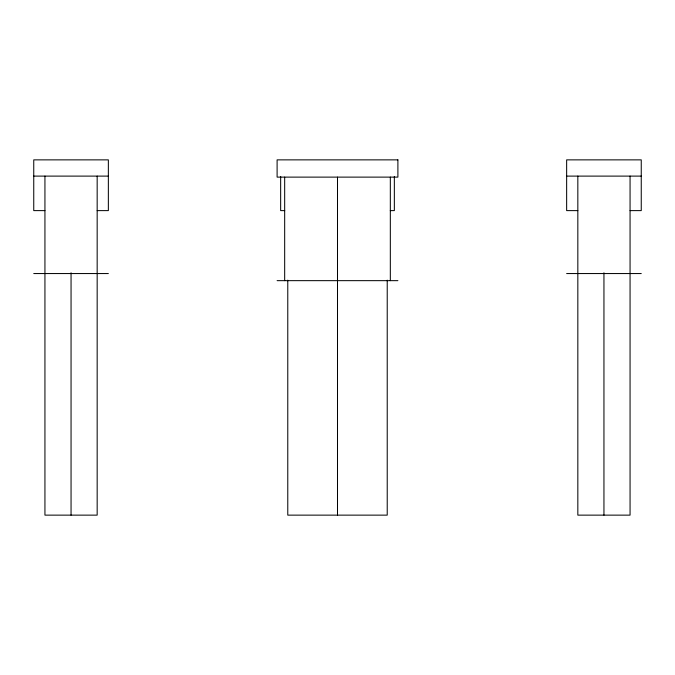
<?xml version="1.0" encoding="UTF-8"?>
<svg xmlns="http://www.w3.org/2000/svg" width="675" height="675" viewBox="0 0 675 675"><rect width="100%" height="100%" fill="white"/><g stroke="black" fill="none" stroke-linecap="round" stroke-linejoin="round"><path stroke-width="1.01" d="M33.75 176.107L108.354 176.107M566.646 176.107L641.25 176.107M44.938 210.617L33.75 210.617L33.75 159.865L108.354 159.865L108.354 210.617L97.166 210.617M284.723 210.617L280.657 210.617L280.657 176.437M390.277 210.617L394.343 210.617L394.343 176.437M577.834 210.617L566.646 210.617L566.646 159.865L641.25 159.865L641.25 210.617L630.062 210.617M33.75 273.552L108.354 273.552M566.646 273.552L641.25 273.552M277.104 280.657L397.896 280.657M630.062 176.107L630.062 515.135L577.834 515.135L577.834 176.107M603.948 272.784L603.948 515.135M390.327 177.12L390.327 280.657M387.222 280.159L387.222 515.135L287.778 515.135L287.778 280.159M337.5 177.12L337.5 515.135M284.673 177.12L284.673 280.657M97.166 176.107L97.166 515.135L44.938 515.135L44.938 176.107M71.052 272.784L71.052 515.135M397.896 159.865L277.104 159.865L277.104 177.12L397.896 177.12L397.896 159.865"/></g></svg>
